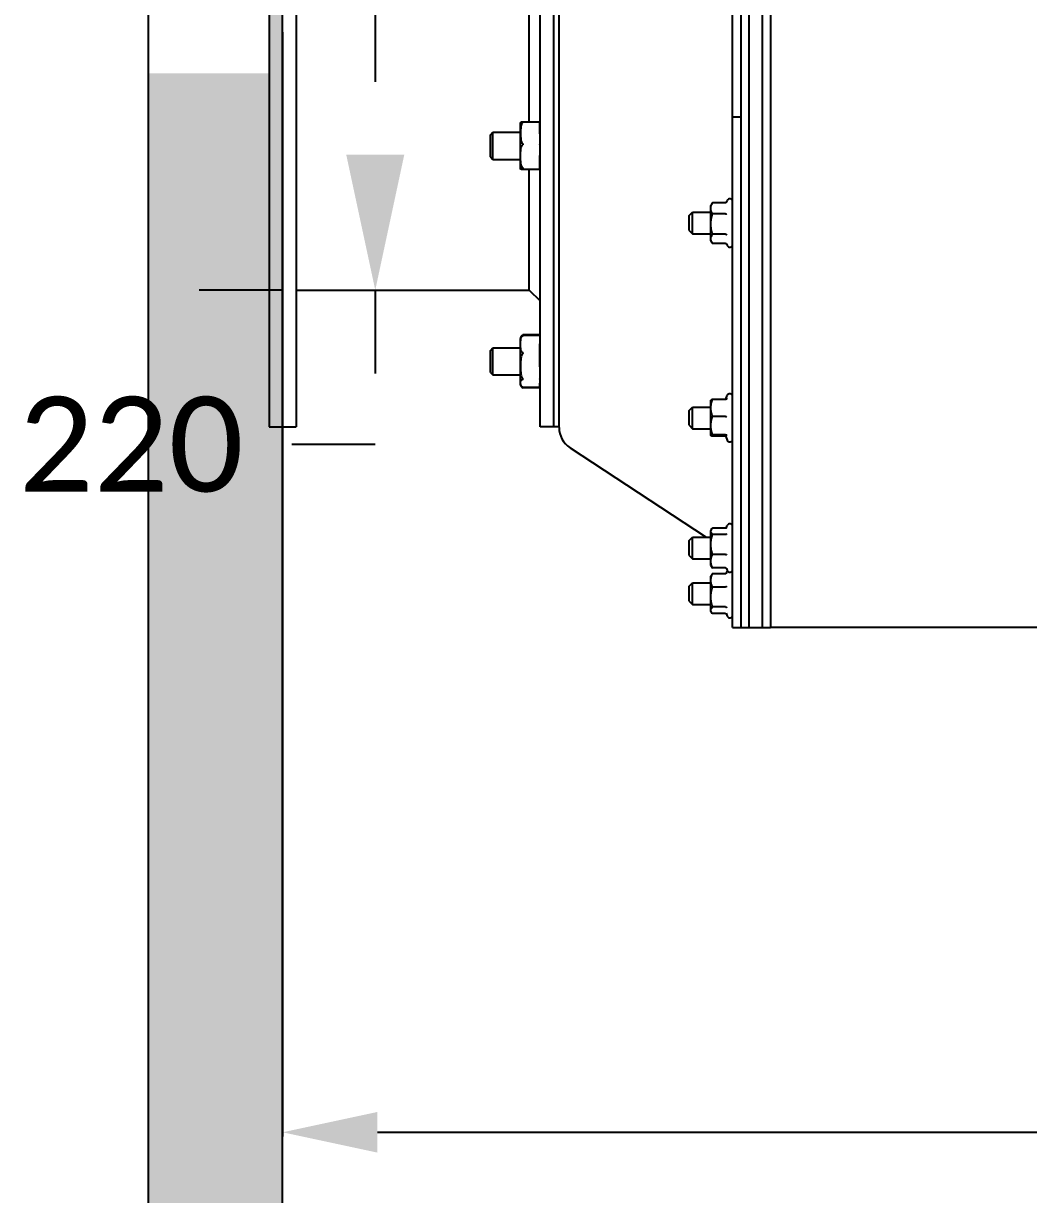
# Model space of a CAD drawing. Header units: millimetres. Extents: x 6781 to 13993, y -7973 to 4183.
# Drawn here: x 10047 to 10417.9, y -2096.3 to -1664.2 of the extents above; entities that cross this region are included whole.
import ezdxf

# ---------------------------------------------------------------- set-up
doc = ezdxf.new("R2010")
doc.units = ezdxf.units.MM
doc.header["$LTSCALE"] = 307.34
doc.header["$PDMODE"] = 3
doc.header["$PDSIZE"] = 8
doc.linetypes.add('DASHED', pattern=[0.2, 0.1, -0.1])
doc.layers.get('0').update_dxf_attribs({"linetype": 'CONTINUOUS'})
doc.layers.get('Defpoints').update_dxf_attribs({"linetype": 'CONTINUOUS'})
doc.styles.get("Standard").update_dxf_attribs({"font": 'calibri.ttf'})
doc.dimstyles.new('DIMSTYLE_1', dxfattribs={"dimtxt": 40, "dimasz": 35, "dimexe": 1.5, "dimexo": 1, "dimgap": 1, "dimtad": 1, "dimdsep": 46, "dimtxsty": 'Standard', "dimblk": '_FILLED', "dimblk1": '_FILLED', "dimblk2": '_FILLED', "dimcen": 0.09, "dimazin": 2, "dimtp": 0.01, "dimtm": 0.01, "dimtfac": 1, "dimtofl": 0, "dimtmove": 0, "dimatfit": 3, "dimldrblk": '_FILLED', "dimfxl": 1, "dimtolj": 1, "dimarcsym": 0})
doc.dimstyles.get("Standard").update_dxf_attribs({"dimtxt": 35, "dimasz": 35, "dimexe": 1.5, "dimexo": 1, "dimtad": 1, "dimdsep": 46, "dimtxsty": 'Standard', "dimblk": '_FILLED', "dimblk1": '_FILLED', "dimblk2": '_FILLED', "dimcen": 0.09, "dimazin": 2, "dimtol": 1, "dimtp": 0.01, "dimtm": 0.01, "dimtfac": 1, "dimtofl": 0, "dimtmove": 0, "dimatfit": 3, "dimldrblk": '_FILLED', "dimfxl": 1, "dimtolj": 1, "dimarcsym": 0})

# ---------------------------------------------------------------- blocks, each defined once
blk = doc.blocks.new('_FILLED')
at = {"color": 0, "linetype": 'ByBlock'}
blk.add_solid([(0, 0), (-1, 0.2143), (-1, -0.2143)], dxfattribs=at)
blk = doc.blocks.new('*D915')
at = {"color": 0, "linetype": 'Continuous', "lineweight": -2}
for p, q in [((10142.65, -1667.4), (10142.65, -2074.83)), ((10972.65, -1772.77), (10972.65, -2074.83)), ((10177.65, -2073.33), (10937.65, -2073.33))]:
    blk.add_line(p, q, dxfattribs=at)
at = {"layer": 'Defpoints', "color": 0}
for p in [(10142.65, -1666.4), (10972.65, -1771.77), (10972.65, -2073.33)]:
    blk.add_point(p, dxfattribs=at)
at = {"color": 0, "linetype": 'ByBlock', "lineweight": -2, "xscale": 35, "yscale": 35, "zscale": 35, "rotation": 180}
blk.add_blockref('_FILLED', (10142.65, -2073.33), dxfattribs=at)
at = {"color": 0, "linetype": 'ByBlock', "lineweight": -2, "xscale": 35, "yscale": 35, "zscale": 35}
blk.add_blockref('_FILLED', (10972.65, -2073.33), dxfattribs=at)
at = {"color": 0, "lineweight": 25, "insert": (10609.02, -2019), "char_height": 40, "attachment_point": 2, "line_spacing_factor": 0.9}
blk.add_mtext('\\A1;\\A1;830', dxfattribs=at)
blk = doc.blocks.new('*D919')
at = {"color": 0, "linetype": 'DASHED', "lineweight": -2}
for p, q in [((10177.32, -1543.61), (10178.34, -1543.61)), ((10176.84, -1593.61), (10176.84, -1712.61)), ((10176.84, -1762.61), (10176.84, -1819.62)), ((10177.32, -1762.61), (10178.34, -1762.61)), ((10176.84, -1819.62), (10126.84, -1819.62))]:
    blk.add_line(p, q, dxfattribs=at)
at = {"layer": 'Defpoints', "color": 0}
for p in [(10176.32, -1543.61), (10176.32, -1762.61), (10176.84, -1762.61)]:
    blk.add_point(p, dxfattribs=at)
at = {"color": 0, "linetype": 'ByBlock', "lineweight": -2, "xscale": 50, "yscale": 50, "zscale": 50}
for p, rotation in [((10176.84, -1543.61), 90), ((10176.84, -1762.61), 270)]:
    blk.add_blockref('_FILLED', p, dxfattribs=dict(at, rotation=rotation))
at = {"color": 0, "lineweight": 25, "insert": (10086.79, -1819.62), "char_height": 35, "attachment_point": 5}
blk.add_mtext('\\A1;220', dxfattribs=at)

msp = doc.modelspace()

# ---------------------------------------------------------------- hatches: boundary and pattern name
at = {"linetype": 'Continuous', "lineweight": 25}
h = msp.add_hatch(dxfattribs=at)
h.set_pattern_fill('AR-SAND', color=0)
h.set_pattern_definition([(37.5, (6054.38, -4100.936), (-1.60003, 48.94132), [0, -38.608, 0, -43.18, 0, -41.275]), (7.5, (6054.38, -4100.936), (44.9523, 71.6825), [0, -20.828, 0, -34.798, 0, -13.335]), (327.5, (6023.138, -4100.936), (79.09924, 0.14372), [0, -12.7, 0, -45.72, 0, -59.69]), (317.5, (6023.14, -4100.936), (76.35565, 22.2929), [0, -6.35, 0, -29.972, 0, -34.29])])
h.paths.add_polyline_path([(10093.01789, -1463.33666), (10093.01789, -1682.61714), (10137.64937, -1682.61714), (10137.64937, -1463.33666)])
h.paths.add_polyline_path([(10142.64937, -1253.11222), (11916.29529, -1253.11222), (11916.29529, -1196.49948), (10093.01789, -1196.49948), (10093.01789, -1253.11222), (10093.01789, -2238.37461), (10142.64937, -2238.37461)])

# ---------------------------------------------------------------- linework, layer by layer
at = {"color": 0, "linetype": 'Continuous', "lineweight": 25}
for p, q in [((10308.64937, -1887.11222), (10308.64937, -1419.11222)), ((10311.64937, -1419.11222), (10311.64937, -1887.11222)), ((10314.64937, -1419.11222), (10314.64937, -1887.11222)), ((10319.64937, -1887.11993), (10319.64937, -1419.10451)), ((10322.64937, -1419.10451), (10322.64937, -1887.11993)), ((10142.64937, -1813.11222), (10142.64937, -1493.11222)), ((10147.64937, -1493.11222), (10147.64937, -1813.11222)), ((10237.64937, -1813.11222), (10237.64937, -1493.11222)), ((10242.64937, -1493.11222), (10242.64937, -1813.11222)), ((10244.64937, -1813.25543), (10244.64937, -1492.96901)), ((10233.64937, -1700.61836), (10233.64937, -1606.15479)), ((10230.44937, -1700.95173), (10230.45261, -1700.85376)), ((10230.44937, -1717.78164), (10230.44937, -1700.95173)), ((10231.2494, -1700.61881), (10231.26458, -1700.61836)), ((10237.44937, -1700.61836), (10231.26441, -1700.61836)), ((10237.44937, -1700.61836), (10237.44937, -1704.95003)), ((10237.44937, -1700.89488), (10237.64937, -1700.89488)), ((10311.64937, -1698.76335), (10308.64937, -1698.76335)), ((10219.34937, -1705.28668), (10220.26937, -1704.36668)), ((10219.34937, -1713.44668), (10219.34937, -1705.28668)), ((10220.26937, -1714.36668), (10220.26937, -1704.36668)), ((10220.26937, -1704.36668), (10230.44937, -1704.36668)), ((10237.44937, -1703.11668), (10237.64937, -1703.11668)), ((10237.64937, -1704.95003), (10237.44937, -1704.95003)), ((10219.34937, -1713.44668), (10220.26937, -1714.36668)), ((10220.26937, -1714.36668), (10230.44937, -1714.36668)), ((10237.44937, -1712.95709), (10237.44937, -1717.86907)), ((10237.44937, -1712.95709), (10237.64937, -1712.95709)), ((10230.44937, -1717.78164), (10230.45261, -1717.87961)), ((10231.2494, -1718.11456), (10231.26458, -1718.11501)), ((10237.63432, -1718.11501), (10231.26441, -1718.11501)), ((10233.64937, -1762.61222), (10233.64937, -1718.11501)), ((10237.44937, -1715.61668), (10237.64937, -1715.61668)), ((10237.64937, -1717.86907), (10237.44937, -1717.86907)), ((10300.64937, -1731.3766), (10301.0946, -1730.60543)), ((10300.64937, -1744.3766), (10300.64937, -1731.3766)), ((10306.0423, -1730.38405), (10301.22992, -1730.38405)), ((10306.53291, -1730.04808), (10306.68499, -1729.63023)), ((10306.56325, -1729.97842), (10306.55455, -1730.00107)), ((10292.64937, -1735.1266), (10293.89937, -1733.8766)), ((10292.64937, -1740.6266), (10292.64937, -1735.1266)), ((10293.89937, -1741.8766), (10293.89937, -1733.8766)), ((10293.89937, -1733.8766), (10300.64937, -1733.8766)), ((10306.0423, -1734.51273), (10301.22992, -1734.51273)), ((10292.64937, -1740.6266), (10293.89937, -1741.8766)), ((10293.89937, -1741.8766), (10300.64937, -1741.8766)), ((10300.64937, -1744.3766), (10301.0946, -1745.14777)), ((10306.0423, -1742.00528), (10301.22992, -1742.00528)), ((10306.0423, -1745.36915), (10301.22992, -1745.36915)), ((10306.47124, -1745.5357), (10306.68499, -1746.12297)), ((10147.64937, -1762.61222), (10233.64937, -1762.61222)), ((10233.64937, -1762.61222), (10237.64937, -1766.61222)), ((10237.44937, -1779.16834), (10231.32987, -1779.16834)), ((10237.56786, -1779.3555), (10231.33087, -1779.3555)), ((10237.44937, -1779.16834), (10237.44937, -1779.3555)), ((10219.34937, -1784.84251), (10220.26937, -1783.92251)), ((10220.26937, -1793.92251), (10220.26937, -1783.92251)), ((10220.26937, -1783.92251), (10230.44937, -1783.92251)), ((10230.44937, -1797.33747), (10230.44937, -1780.50756)), ((10237.44937, -1782.405), (10237.44937, -1790.93854)), ((10237.44937, -1782.405), (10237.64937, -1782.405)), ((10237.44937, -1782.67251), (10237.64937, -1782.67251)), ((10219.34937, -1793.00251), (10219.34937, -1784.84251)), ((10219.34937, -1793.00251), (10220.26937, -1793.92251)), ((10237.64937, -1790.93854), (10237.44937, -1790.93854)), ((10220.26937, -1793.92251), (10230.44937, -1793.92251)), ((10230.45327, -1797.19151), (10230.45237, -1797.13081)), ((10237.44937, -1796.91274), (10237.44937, -1798.48953)), ((10237.44937, -1796.91274), (10237.64937, -1796.91274)), ((10237.44937, -1798.48953), (10231.31706, -1798.48953)), ((10237.56886, -1798.67668), (10231.32987, -1798.67668)), ((10306.17577, -1802.88907), (10306.68499, -1801.49)), ((10292.64937, -1806.98637), (10293.89937, -1805.73637)), ((10293.89937, -1813.73637), (10293.89937, -1805.73637)), ((10293.89937, -1805.73637), (10300.64937, -1805.73637)), ((10300.64937, -1803.23637), (10300.65912, -1803.21947)), ((10300.64937, -1816.21952), (10300.64937, -1803.23637)), ((10306.0423, -1802.98314), (10301.22992, -1802.98314)), ((10306.17561, -1802.89026), (10306.17602, -1802.88915)), ((10292.64937, -1812.48637), (10292.64937, -1806.98637)), ((10306.0423, -1809.19619), (10301.22992, -1809.19619)), ((10142.64937, -1813.11222), (10147.64937, -1813.11222)), ((10244.64937, -1813.11222), (10237.64937, -1813.11222)), ((10292.64937, -1812.48637), (10293.89937, -1813.73637)), ((10293.89937, -1813.73637), (10300.64937, -1813.73637)), ((10306.0423, -1815.94942), (10301.22992, -1815.94942)), ((10306.0423, -1816.48961), (10301.22992, -1816.48961)), ((10306.17561, -1816.58248), (10306.17602, -1816.5836)), ((10306.17577, -1816.58367), (10306.68499, -1817.98274)), ((10248.709, -1820.77825), (10298.91832, -1853.75154)), ((10300.64937, -1851.25154), (10300.85093, -1850.90241)), ((10300.64937, -1864.25154), (10300.64937, -1851.25154)), ((10306.0423, -1850.4), (10301.22992, -1850.4)), ((10306.0423, -1852.76574), (10301.22992, -1852.76574)), ((10306.30611, -1850.54613), (10306.68499, -1849.50517)), ((10292.64937, -1855.00154), (10293.89937, -1853.75154)), ((10292.64937, -1860.50154), (10292.64937, -1855.00154)), ((10293.89937, -1861.75154), (10293.89937, -1853.75154)), ((10293.89937, -1853.75154), (10300.64937, -1853.75154)), ((10292.64937, -1860.50154), (10293.89937, -1861.75154)), ((10293.89937, -1861.75154), (10300.64937, -1861.75154)), ((10306.0423, -1860.11727), (10301.22992, -1860.11727)), ((10300.64937, -1864.25154), (10300.85093, -1864.60067)), ((10306.0423, -1865.10307), (10301.22992, -1865.10307)), ((10306.42209, -1865.27558), (10306.68499, -1865.99791)), ((10306.43379, -1867.05602), (10306.68499, -1866.36585)), ((10292.64937, -1871.86222), (10293.89937, -1870.61222)), ((10293.89937, -1878.61222), (10293.89937, -1870.61222)), ((10293.89937, -1870.61222), (10300.64937, -1870.61222)), ((10300.64937, -1868.11222), (10300.86865, -1867.73241)), ((10300.64937, -1881.11222), (10300.64937, -1868.11222)), ((10306.0423, -1867.24141), (10301.22992, -1867.24141)), ((10292.64937, -1877.36222), (10292.64937, -1871.86222)), ((10306.0423, -1872.1529), (10301.22992, -1872.1529)), ((10292.64937, -1877.36222), (10293.89937, -1878.61222)), ((10293.89937, -1878.61222), (10300.64937, -1878.61222)), ((10306.0423, -1879.52372), (10301.22992, -1879.52372)), ((10300.64937, -1881.11222), (10300.86865, -1881.49204)), ((10306.0423, -1881.98304), (10301.22992, -1881.98304)), ((10306.31806, -1881.85047), (10306.68499, -1882.8586)), ((10306.31863, -1881.84974), (10306.31886, -1881.85038)), ((10308.64937, -1887.11222), (10319.64937, -1887.11222)), ((10319.64937, -1887.11993), (10322.64937, -1887.11993)), ((10429.39491, -1887.1122), (10322.64937, -1887.1122))]:
    msp.add_line(p, q, dxfattribs=at)
at = {"linetype": 'Continuous', "lineweight": 25}
msp.add_line((10137.64937, -1493.11222), (10137.64937, -1813.11222), dxfattribs=at)
at = {"linetype": 'DASHED', "lineweight": 25}
for p, q in [((10142.64937, -1762.61714), (10093.01789, -1762.61714)), ((10137.64937, -1813.11222), (10142.64937, -1813.11222))]:
    msp.add_line(p, q, dxfattribs=at)
at = {"color": 0, "linetype": 'Continuous', "lineweight": 25}
for points in [[(10093.01789, -1253.11222), (10093.01789, -2238.37461), (10142.64937, -2238.37461), (10142.64937, -1253.11222)], [(10306.13121, -1802.97489), (10306.14699, -1802.9512), (10306.16686, -1802.9122), (10306.17561, -1802.89026)], [(10306.17561, -1816.58248), (10306.16686, -1816.56054), (10306.14699, -1816.52155), (10306.12725, -1816.49192), (10306.11115, -1816.4724), (10306.10049, -1816.4615)]]:
    msp.add_lwpolyline(points, dxfattribs=at)
for centre, radius, start, end in [((10305.68317, -1733.25693), 5.29952, 147.1730521, 149.9782756), ((10305.91647, -1729.74267), 0.68841, 333.645836, 337.955327), ((10307.63664, -1729.9766), 1.01272, 0, 160), ((10305.68317, -1742.49627), 5.29952, 210.0217244, 212.8269479), ((10307.63664, -1745.7766), 1.01272, 200, 0), ((10231.92937, -1780.50756), 1.48, 131.3216746, 180), ((10231.85095, -1780.37262), 1.33133, 151.0770132, 152.0362655), ((10231.84295, -1780.36822), 1.3222, 150.7669932, 151.0762083), ((10231.8247, -1780.35787), 1.30122, 148.6363186, 150.77222), ((10231.76762, -1780.32183), 1.23372, 131.3755343, 148.6856853), ((10231.92937, -1797.33747), 1.48, 180, 201.0049546), ((10236.47171, -1797.09582), 6.01921, 180.9108608, 182.0654703), ((10231.92937, -1797.33747), 1.48, 203.4669517, 228.6783254), ((10307.63664, -1801.83637), 1.01272, 0, 160), ((10253.64937, -1813.25543), 9, 180, 236.7064367), ((10306.04177, -1816.99995), 0.51034, 79.9036424, 89.9647055), ((10307.63664, -1817.63637), 1.01272, 200, 0), ((10307.63664, -1849.85154), 1.01272, 0, 160), ((10305.93667, -1865.7339), 0.66844, 20.3866198, 29.7114547), ((10307.63664, -1865.65154), 1.01272, 200, 0), ((10307.63664, -1866.71222), 1.01272, 148.3956573, 160), ((10307.63664, -1866.71222), 1.01272, 0, 31.5898959), ((10305.93357, -1866.60898), 0.67154, 331.2071596, 339.6629993), ((10307.63664, -1882.51222), 1.01272, 200, 0)]:
    msp.add_arc(centre, radius, start, end, dxfattribs=at)
for points, knots in [([(10230.68917, -1701.72162), (10230.54403, -1702.20246), (10230.4519, -1703.21508), (10230.45164, -1704.71766), (10230.45189, -1706.22024), (10230.54403, -1707.23286), (10230.68917, -1707.7137)], [0, 0, 0, 0, 0.25017071, 0.49999998, 0.749829238, 1, 1, 1, 1]), ([(10230.68914, -1700.68246), (10230.6419, -1700.69276), (10230.57055, -1700.71163), (10230.47421, -1700.7633), (10230.45466, -1700.82313), (10230.45261, -1700.85376)], [0, 0, 0, 0, 0.460373116, 0.707710511, 1, 1, 1, 1]), ([(10231.2494, -1700.61881), (10231.18363, -1700.62266), (10230.9962, -1700.6362), (10230.8085, -1700.65645), (10230.68914, -1700.68246)], [0, 0, 0, 0, 0.350358106, 1, 1, 1, 1]), ([(10231.2494, -1700.75427), (10231.17674, -1700.81894), (10230.92347, -1701.09994), (10230.76962, -1701.45508), (10230.68917, -1701.72162)], [0, 0, 0, 0, 0.25892674, 1, 1, 1, 1]), ([(10231.26441, -1700.61835), (10231.28079, -1700.61835), (10231.30412, -1700.61925), (10231.32946, -1700.63649), (10231.33234, -1700.65876), (10231.32019, -1700.68088), (10231.2936, -1700.71444), (10231.26766, -1700.73802), (10231.2494, -1700.75427)], [0, 0, 0, 0, 0.228806817, 0.315494119, 0.399748057, 0.513694517, 0.658445458, 1, 1, 1, 1]), ([(10230.68914, -1716.39785), (10230.54345, -1715.88344), (10230.45188, -1714.80585), (10230.45178, -1713.20481), (10230.45187, -1711.60376), (10230.54346, -1710.52617), (10230.68915, -1710.01176)], [0, 0, 0, 0, 0.250019292, 0.49999979, 0.749980383, 1, 1, 1, 1]), ([(10230.68915, -1710.01176), (10230.7157, -1709.91803), (10230.83657, -1709.54531), (10231.03475, -1709.18419), (10231.2494, -1708.98059)], [0, 0, 0, 0, 0.247720314, 1, 1, 1, 1]), ([(10230.68917, -1707.7137), (10230.71575, -1707.80177), (10230.83763, -1708.15481), (10231.03817, -1708.49306), (10231.2494, -1708.68105)], [0, 0, 0, 0, 0.245482252, 1, 1, 1, 1]), ([(10231.2494, -1708.68105), (10231.29139, -1708.71841), (10231.37048, -1708.83008), (10231.29109, -1708.94105), (10231.2494, -1708.98059)], [0, 0, 0, 0, 0.494467713, 1, 1, 1, 1]), ([(10237.64933, -1708.98059), (10237.60761, -1708.94102), (10237.52835, -1708.82998), (10237.60738, -1708.71837), (10237.64933, -1708.68105)], [0, 0, 0, 0, 0.50592848, 1, 1, 1, 1]), ([(10230.45261, -1717.87961), (10230.45046, -1717.84764), (10230.44961, -1717.80169), (10230.46966, -1717.76143), (10230.47689, -1717.75186)], [0, 0, 0, 0, 0.727618736, 1, 1, 1, 1]), ([(10230.68914, -1718.0509), (10230.6419, -1718.04061), (10230.57055, -1718.02174), (10230.47421, -1717.97006), (10230.45466, -1717.91024), (10230.45261, -1717.87961)], [0, 0, 0, 0, 0.460373116, 0.707710511, 1, 1, 1, 1]), ([(10230.47689, -1717.75186), (10230.49278, -1717.73081), (10230.56164, -1717.68653), (10230.63815, -1717.66778), (10230.68915, -1717.65666)], [0, 0, 0, 0, 0.335711169, 1, 1, 1, 1]), ([(10231.2494, -1717.42892), (10231.17626, -1717.35954), (10230.92051, -1717.05603), (10230.76908, -1716.68012), (10230.68914, -1716.39785)], [0, 0, 0, 0, 0.255753526, 1, 1, 1, 1]), ([(10231.2494, -1718.11456), (10231.18363, -1718.11071), (10230.9962, -1718.09717), (10230.8085, -1718.07692), (10230.68914, -1718.0509)], [0, 0, 0, 0, 0.350358106, 1, 1, 1, 1]), ([(10230.68915, -1717.65666), (10230.71936, -1717.65007), (10230.90447, -1717.61637), (10231.09255, -1717.60219), (10231.2494, -1717.593)], [0, 0, 0, 0, 0.164452294, 1, 1, 1, 1]), ([(10231.2494, -1717.42892), (10231.26902, -1717.44752), (10231.30163, -1717.48036), (10231.33087, -1717.52387), (10231.33087, -1717.54461)], [0, 0, 0, 0, 0.565969021, 1, 1, 1, 1]), ([(10231.33087, -1717.54461), (10231.33087, -1717.55944), (10231.30257, -1717.58991), (10231.2683, -1717.5919), (10231.2494, -1717.593)], [0, 0, 0, 0, 0.439348076, 1, 1, 1, 1]), ([(10300.64937, -1732.44839), (10300.64937, -1732.09671), (10300.76771, -1731.37422), (10301.05869, -1730.71034), (10301.22992, -1730.38405)], [0, 0, 0, 0, 0.488321819, 1, 1, 1, 1]), ([(10301.22992, -1734.51273), (10301.05869, -1734.18644), (10300.76789, -1733.52251), (10300.64937, -1732.80007), (10300.64937, -1732.44839)], [0, 0, 0, 0, 0.511669843, 1, 1, 1, 1]), ([(10306.53333, -1730.04826), (10306.48747, -1730.14082), (10306.35315, -1730.30824), (10306.14483, -1730.38413), (10306.04208, -1730.38405)], [0, 0, 0, 0, 0.501314058, 1, 1, 1, 1]), ([(10300.64937, -1738.25901), (10300.64937, -1737.62573), (10300.76124, -1736.35721), (10301.05392, -1735.12137), (10301.22992, -1734.51273)], [0, 0, 0, 0, 0.499880318, 1, 1, 1, 1]), ([(10306.04208, -1734.51272), (10306.15103, -1734.51278), (10306.3385, -1734.48508), (10306.51357, -1734.39179), (10306.56325, -1734.33062)], [0, 0, 0, 0, 0.580264712, 1, 1, 1, 1]), ([(10301.22992, -1742.00528), (10301.05392, -1741.39664), (10300.76111, -1740.16082), (10300.64937, -1738.89228), (10300.64937, -1738.25901)], [0, 0, 0, 0, 0.500119873, 1, 1, 1, 1]), ([(10300.64937, -1743.68722), (10300.64937, -1743.39909), (10300.77258, -1742.79768), (10301.0614, -1742.26691), (10301.22992, -1742.00528)], [0, 0, 0, 0, 0.480745003, 1, 1, 1, 1]), ([(10301.09466, -1745.14776), (10300.96235, -1744.91841), (10300.73955, -1744.45124), (10300.64937, -1743.93589), (10300.64937, -1743.68722)], [0, 0, 0, 0, 0.515682263, 1, 1, 1, 1]), ([(10306.04208, -1745.36915), (10306.1173, -1745.36909), (10306.26935, -1745.40876), (10306.38937, -1745.50615), (10306.43891, -1745.56297)], [0, 0, 0, 0, 0.499476215, 1, 1, 1, 1]), ([(10306.0423, -1742.00528), (10306.15202, -1742.00521), (10306.34694, -1742.04257), (10306.51675, -1742.15852), (10306.56324, -1742.22879)], [0, 0, 0, 0, 0.565634984, 1, 1, 1, 1]), ([(10230.68914, -1784.97745), (10230.54655, -1784.60102), (10230.45066, -1783.78888), (10230.45238, -1782.5902), (10230.45065, -1781.39151), (10230.54655, -1780.57937), (10230.68915, -1780.20295)], [0, 0, 0, 0, 0.250884, 0.499999672, 0.749115428, 1, 1, 1, 1]), ([(10230.68914, -1779.73055), (10230.67319, -1779.75022), (10230.61654, -1779.82654), (10230.57267, -1779.91204), (10230.54771, -1779.97705)], [0, 0, 0, 0, 0.266694635, 1, 1, 1, 1]), ([(10231.2494, -1779.37044), (10231.18207, -1779.39274), (10230.97432, -1779.4754), (10230.78541, -1779.61183), (10230.68914, -1779.73055)], [0, 0, 0, 0, 0.316969378, 1, 1, 1, 1]), ([(10230.68915, -1780.20295), (10230.74342, -1780.05969), (10230.88681, -1779.76918), (10231.11239, -1779.52916), (10231.2494, -1779.432)], [0, 0, 0, 0, 0.477012809, 1, 1, 1, 1]), ([(10230.95214, -1779.39605), (10230.97268, -1779.378), (10231.06446, -1779.30254), (10231.16697, -1779.24023), (10231.2494, -1779.20067)], [0, 0, 0, 0, 0.230222755, 1, 1, 1, 1]), ([(10231.32987, -1779.16834), (10231.31957, -1779.16841), (10231.29276, -1779.18265), (10231.26621, -1779.1926), (10231.2494, -1779.20067)], [0, 0, 0, 0, 0.355841909, 1, 1, 1, 1]), ([(10231.2494, -1779.37044), (10231.25587, -1779.36829), (10231.27794, -1779.36161), (10231.30077, -1779.35545), (10231.31709, -1779.35548)], [0, 0, 0, 0, 0.294644865, 1, 1, 1, 1]), ([(10231.33087, -1779.36188), (10231.33087, -1779.36667), (10231.32077, -1779.37764), (10231.29461, -1779.40045), (10231.26813, -1779.41872), (10231.2494, -1779.432)], [0, 0, 0, 0, 0.132318904, 0.365178789, 1, 1, 1, 1]), ([(10231.31709, -1779.35548), (10231.32049, -1779.35549), (10231.32605, -1779.35517), (10231.33087, -1779.35985), (10231.33087, -1779.36188)], [0, 0, 0, 0, 0.626317489, 1, 1, 1, 1]), ([(10237.56786, -1779.36188), (10237.56786, -1779.35979), (10237.57323, -1779.35525), (10237.57882, -1779.3555), (10237.58234, -1779.35548)], [0, 0, 0, 0, 0.373029385, 1, 1, 1, 1]), ([(10230.68917, -1787.16428), (10230.54277, -1787.73127), (10230.4524, -1788.9111), (10230.45138, -1790.66688), (10230.4524, -1792.42266), (10230.54277, -1793.60249), (10230.68917, -1794.16948)], [0, 0, 0, 0, 0.249834481, 0.499999985, 0.750165479, 1, 1, 1, 1]), ([(10231.2494, -1785.74831), (10231.11241, -1785.65116), (10230.88686, -1785.41115), (10230.74341, -1785.1207), (10230.68914, -1784.97745)], [0, 0, 0, 0, 0.522979814, 1, 1, 1, 1]), ([(10231.2494, -1786.03337), (10231.17558, -1786.11018), (10230.91635, -1786.44885), (10230.76845, -1786.85722), (10230.68917, -1787.16428)], [0, 0, 0, 0, 0.251456383, 1, 1, 1, 1]), ([(10231.2494, -1785.74831), (10231.27033, -1785.76315), (10231.31095, -1785.79822), (10231.35168, -1785.91079), (10231.28985, -1785.9913), (10231.2494, -1786.03337)], [0, 0, 0, 0, 0.231050197, 0.474272633, 1, 1, 1, 1]), ([(10230.45244, -1797.13081), (10230.45136, -1797.0265), (10230.45153, -1796.81775), (10230.46121, -1796.50313), (10230.51198, -1796.17841), (10230.61589, -1795.97438), (10230.68915, -1795.88404)], [0, 0, 0, 0, 0.242041932, 0.484315454, 0.730109699, 1, 1, 1, 1]), ([(10230.54771, -1797.86797), (10230.5304, -1797.8229), (10230.47585, -1797.64215), (10230.4616, -1797.45254), (10230.45642, -1797.31276)], [0, 0, 0, 0, 0.256578097, 1, 1, 1, 1]), ([(10230.68915, -1795.88404), (10230.7171, -1795.84957), (10230.87109, -1795.68633), (10231.07921, -1795.58026), (10231.2494, -1795.52388)], [0, 0, 0, 0, 0.19839181, 1, 1, 1, 1]), ([(10230.68917, -1794.16948), (10230.76845, -1794.47654), (10230.91634, -1794.88491), (10231.17558, -1795.22358), (10231.2494, -1795.30039)], [0, 0, 0, 0, 0.748543702, 1, 1, 1, 1]), ([(10231.2494, -1795.30039), (10231.26956, -1795.32136), (10231.30447, -1795.36134), (10231.34252, -1795.43355), (10231.309, -1795.50071), (10231.26934, -1795.51728), (10231.2494, -1795.52388)], [0, 0, 0, 0, 0.304145551, 0.568503022, 0.780400202, 1, 1, 1, 1]), ([(10237.64933, -1795.52388), (10237.62954, -1795.51733), (10237.59054, -1795.50016), (10237.55576, -1795.43357), (10237.59559, -1795.36188), (10237.62924, -1795.32129), (10237.64933, -1795.30039)], [0, 0, 0, 0, 0.218500559, 0.431548045, 0.696197792, 1, 1, 1, 1]), ([(10230.68914, -1798.11447), (10230.67319, -1798.0948), (10230.61654, -1798.01848), (10230.57267, -1797.93298), (10230.54771, -1797.86797)], [0, 0, 0, 0, 0.266694635, 1, 1, 1, 1]), ([(10231.2494, -1798.47459), (10231.18207, -1798.45228), (10230.97432, -1798.36962), (10230.78541, -1798.23319), (10230.68914, -1798.11447)], [0, 0, 0, 0, 0.316969378, 1, 1, 1, 1]), ([(10230.85206, -1798.27166), (10230.8767, -1798.30469), (10230.98949, -1798.44311), (10231.13071, -1798.55882), (10231.2494, -1798.62783)], [0, 0, 0, 0, 0.230862869, 1, 1, 1, 1]), ([(10230.95214, -1798.44897), (10230.97268, -1798.46702), (10231.06446, -1798.54248), (10231.16697, -1798.60479), (10231.2494, -1798.64436)], [0, 0, 0, 0, 0.230222755, 1, 1, 1, 1]), ([(10231.2494, -1798.47459), (10231.25587, -1798.47673), (10231.27794, -1798.48341), (10231.30077, -1798.48957), (10231.31709, -1798.48954)], [0, 0, 0, 0, 0.294644865, 1, 1, 1, 1]), ([(10231.2494, -1798.62783), (10231.26914, -1798.63931), (10231.27711, -1798.64596), (10231.33844, -1798.67673), (10231.32987, -1798.67668)], [0, 0, 0, 0, 0.72696303, 1, 1, 1, 1]), ([(10231.32987, -1798.67668), (10231.31957, -1798.67661), (10231.29276, -1798.66238), (10231.26621, -1798.65242), (10231.2494, -1798.64436)], [0, 0, 0, 0, 0.355841909, 1, 1, 1, 1]), ([(10237.56912, -1798.67664), (10237.56043, -1798.67671), (10237.62226, -1798.64676), (10237.62976, -1798.63921), (10237.64933, -1798.62783)], [0, 0, 0, 0, 0.277401494, 1, 1, 1, 1]), ([(10300.64937, -1806.08966), (10300.64937, -1805.56371), (10300.76209, -1804.50449), (10301.05498, -1803.4848), (10301.22992, -1802.98314)], [0, 0, 0, 0, 0.497473991, 1, 1, 1, 1]), ([(10301.22992, -1809.19619), (10301.05498, -1808.69453), (10300.76229, -1807.6748), (10300.64937, -1806.61561), (10300.64937, -1806.08966)], [0, 0, 0, 0, 0.502524121, 1, 1, 1, 1]), ([(10301.22992, -1802.98314), (10301.1, -1803.01553), (10300.9253, -1803.06219), (10300.7365, -1803.14719), (10300.67403, -1803.194), (10300.65921, -1803.21947)], [0, 0, 0, 0, 0.642391609, 0.858612161, 1, 1, 1, 1]), ([(10306.56325, -1802.61753), (10306.54907, -1802.65259), (10306.47793, -1802.78974), (10306.35066, -1802.8975), (10306.24326, -1802.94218)], [0, 0, 0, 0, 0.245340047, 1, 1, 1, 1]), ([(10300.64937, -1812.5728), (10300.64937, -1812.00157), (10300.76196, -1810.8542), (10301.05447, -1809.74305), (10301.22992, -1809.19619)], [0, 0, 0, 0, 0.498652265, 1, 1, 1, 1]), ([(10306.04208, -1809.19617), (10306.14956, -1809.19621), (10306.32341, -1809.19168), (10306.49787, -1809.17986), (10306.56325, -1809.16694)], [0, 0, 0, 0, 0.617271681, 1, 1, 1, 1]), ([(10301.22992, -1815.94942), (10301.05447, -1815.40255), (10300.76183, -1814.29143), (10300.64937, -1813.14404), (10300.64937, -1812.5728)], [0, 0, 0, 0, 0.501348526, 1, 1, 1, 1]), ([(10300.65212, -1816.20167), (10300.66037, -1816.17491), (10300.71956, -1816.12198), (10300.91098, -1816.03263), (10301.09333, -1815.98348), (10301.22992, -1815.94942)], [0, 0, 0, 0, 0.13082429, 0.3421726, 1, 1, 1, 1]), ([(10301.22992, -1816.48961), (10301.1, -1816.45722), (10300.9253, -1816.41056), (10300.7365, -1816.32556), (10300.67403, -1816.27875), (10300.65921, -1816.25327)], [0, 0, 0, 0, 0.642391609, 0.858612161, 1, 1, 1, 1]), ([(10306.0423, -1815.94942), (10306.15486, -1815.94935), (10306.37381, -1816.01912), (10306.52192, -1816.19178), (10306.56324, -1816.28577)], [0, 0, 0, 0, 0.522968137, 1, 1, 1, 1]), ([(10300.64937, -1851.58287), (10300.64937, -1851.5257), (10300.66781, -1851.28723), (10300.76066, -1851.05928), (10300.85113, -1850.90242)], [0, 0, 0, 0, 0.23997508, 1, 1, 1, 1]), ([(10301.22992, -1852.76574), (10301.06729, -1852.58817), (10300.78617, -1852.23534), (10300.64937, -1851.78889), (10300.64937, -1851.58287)], [0, 0, 0, 0, 0.538913794, 1, 1, 1, 1]), ([(10300.64937, -1856.4415), (10300.64937, -1855.82006), (10300.7608, -1854.5746), (10301.05401, -1853.36261), (10301.22992, -1852.76574)], [0, 0, 0, 0, 0.499672251, 1, 1, 1, 1]), ([(10300.85113, -1850.90242), (10300.87601, -1850.85928), (10300.98773, -1850.68129), (10301.12173, -1850.51814), (10301.22992, -1850.4)], [0, 0, 0, 0, 0.237148951, 1, 1, 1, 1]), ([(10306.42226, -1850.22789), (10306.34912, -1850.30403), (10306.21934, -1850.38362), (10306.07788, -1850.40003), (10306.04208, -1850.40001)], [0, 0, 0, 0, 0.74676099, 1, 1, 1, 1]), ([(10306.56325, -1852.49582), (10306.54229, -1852.53408), (10306.41525, -1852.69298), (10306.19916, -1852.76583), (10306.04208, -1852.76575)], [0, 0, 0, 0, 0.217367445, 1, 1, 1, 1]), ([(10301.22992, -1860.11727), (10301.05401, -1859.5204), (10300.76099, -1858.30838), (10300.64937, -1857.06295), (10300.64937, -1856.4415)], [0, 0, 0, 0, 0.50032744, 1, 1, 1, 1]), ([(10300.64937, -1862.61017), (10300.64937, -1862.18696), (10300.76513, -1861.32703), (10301.05672, -1860.51584), (10301.22992, -1860.11727)], [0, 0, 0, 0, 0.49337527, 1, 1, 1, 1]), ([(10306.04208, -1860.11726), (10306.1503, -1860.11728), (10306.32912, -1860.13795), (10306.50833, -1860.19778), (10306.56325, -1860.24535)], [0, 0, 0, 0, 0.598309298, 1, 1, 1, 1]), ([(10301.22992, -1865.10307), (10301.05672, -1864.7045), (10300.765, -1863.89334), (10300.64937, -1863.03338), (10300.64937, -1862.61017)], [0, 0, 0, 0, 0.506628071, 1, 1, 1, 1]), ([(10300.85113, -1864.60066), (10300.87601, -1864.64379), (10300.98773, -1864.82178), (10301.12173, -1864.98494), (10301.22992, -1865.10307)], [0, 0, 0, 0, 0.237148951, 1, 1, 1, 1]), ([(10306.0423, -1865.10307), (10306.0781, -1865.10306), (10306.21952, -1865.11959), (10306.34915, -1865.19928), (10306.42231, -1865.27538)], [0, 0, 0, 0, 0.253211054, 1, 1, 1, 1]), ([(10300.64937, -1869.69715), (10300.64937, -1869.28016), (10300.76479, -1868.43209), (10301.05685, -1867.63374), (10301.22992, -1867.24141)], [0, 0, 0, 0, 0.493017324, 1, 1, 1, 1]), ([(10301.22992, -1872.1529), (10301.05685, -1871.76058), (10300.76498, -1870.96217), (10300.64937, -1870.11415), (10300.64937, -1869.69715)], [0, 0, 0, 0, 0.506977623, 1, 1, 1, 1]), ([(10301.22992, -1867.24141), (10301.19478, -1867.2813), (10301.06328, -1867.43626), (10300.94404, -1867.60237), (10300.86907, -1867.73244)], [0, 0, 0, 0, 0.261523602, 1, 1, 1, 1]), ([(10306.43397, -1867.05617), (10306.38442, -1867.11074), (10306.26506, -1867.20391), (10306.11603, -1867.24144), (10306.04208, -1867.24142)], [0, 0, 0, 0, 0.499197669, 1, 1, 1, 1]), ([(10300.64937, -1875.83831), (10300.64937, -1875.21525), (10300.76078, -1873.96662), (10301.054, -1872.75139), (10301.22992, -1872.1529)], [0, 0, 0, 0, 0.499701303, 1, 1, 1, 1]), ([(10306.56325, -1872.01976), (10306.50889, -1872.0687), (10306.3298, -1872.13151), (10306.15036, -1872.15294), (10306.04208, -1872.15292)], [0, 0, 0, 0, 0.403176591, 1, 1, 1, 1]), ([(10301.22992, -1879.52372), (10301.054, -1878.92523), (10300.76097, -1877.70997), (10300.64937, -1876.46137), (10300.64937, -1875.83831)], [0, 0, 0, 0, 0.50029841, 1, 1, 1, 1]), ([(10300.64937, -1880.75338), (10300.64937, -1880.53972), (10300.78465, -1880.07902), (10301.06661, -1879.70909), (10301.22992, -1879.52372)], [0, 0, 0, 0, 0.463768997, 1, 1, 1, 1]), ([(10306.04208, -1879.5237), (10306.09974, -1879.5237), (10306.29729, -1879.54769), (10306.49417, -1879.66539), (10306.56325, -1879.78961)], [0, 0, 0, 0, 0.288599251, 1, 1, 1, 1]), ([(10300.86902, -1881.49201), (10300.83476, -1881.43259), (10300.71592, -1881.20351), (10300.64937, -1880.94322), (10300.64937, -1880.75338)], [0, 0, 0, 0, 0.265428434, 1, 1, 1, 1]), ([(10301.22992, -1881.98304), (10301.19478, -1881.94315), (10301.06326, -1881.78819), (10300.944, -1881.62208), (10300.86902, -1881.49201)], [0, 0, 0, 0, 0.261517946, 1, 1, 1, 1]), ([(10306.0423, -1881.98304), (10306.1162, -1881.98302), (10306.26514, -1882.02047), (10306.38444, -1882.11358), (10306.43394, -1882.16814)], [0, 0, 0, 0, 0.500782916, 1, 1, 1, 1])]:
    msp.add_open_spline(points, degree=3, knots=knots, dxfattribs=at)
for points in [[(10306.43891, -1745.56297), (10306.47629, -1745.60585), (10306.50816, -1745.65409), (10306.5334, -1745.70507)], [(10306.24326, -1802.94218), (10306.18007, -1802.96847), (10306.11052, -1802.98319), (10306.04208, -1802.98315)], [(10300.64937, -1816.21952), (10300.64937, -1816.2135), (10300.65035, -1816.20742), (10300.65212, -1816.20167)], [(10300.65921, -1816.25327), (10300.65332, -1816.24314), (10300.64937, -1816.23124), (10300.64937, -1816.21952)], [(10306.42231, -1865.27538), (10306.45898, -1865.31352), (10306.491, -1865.35665), (10306.51723, -1865.4026)], [(10306.52209, -1866.93242), (10306.49769, -1866.9768), (10306.468, -1867.01868), (10306.43397, -1867.05617)]]:
    msp.add_open_spline(points, degree=3, dxfattribs=at)

# ---------------------------------------------------------------- dimensions: what is measured, and where the dimension line sits
at = {"linetype": 'DASHED', "lineweight": 25}
dim = msp.add_linear_dim(base=(10176.8414, -1762.61222), p1=(10176.31603, -1543.61222), p2=(10176.31603, -1762.61222), angle=90, text='220', dimstyle='Standard', override={"dimasz": 50, "dimtad": 0, "dimtih": 1, "dimtoh": 1, "dimdec": 4, "dimzin": 0, "dimcen": 53.46, "dimadec": 0, "dimazin": 0, "dimtdec": 4, "dimtzin": 0}, dxfattribs=at)
dim.commit()
dim.dimension.update_dxf_attribs({"geometry": '*D919', "text_midpoint": (10086.78755, -1819.61878), "dimtype": 160})
at = {"color": 0, "linetype": 'Continuous', "lineweight": 25}
dim = msp.add_linear_dim(base=(10972.65048, -2073.33152), p1=(10142.64937, -1666.39793), p2=(10972.65048, -1771.77154), text='\\A1;830', dimstyle='DIMSTYLE_1', override={"dimtxsty": 'Standard'}, dxfattribs=at)
dim.commit()
dim.dimension.update_dxf_attribs({"geometry": '*D915', "text_midpoint": (10609.01637, -2073.33152), "dimtype": 160})

doc.saveas('drawing.dxf')
